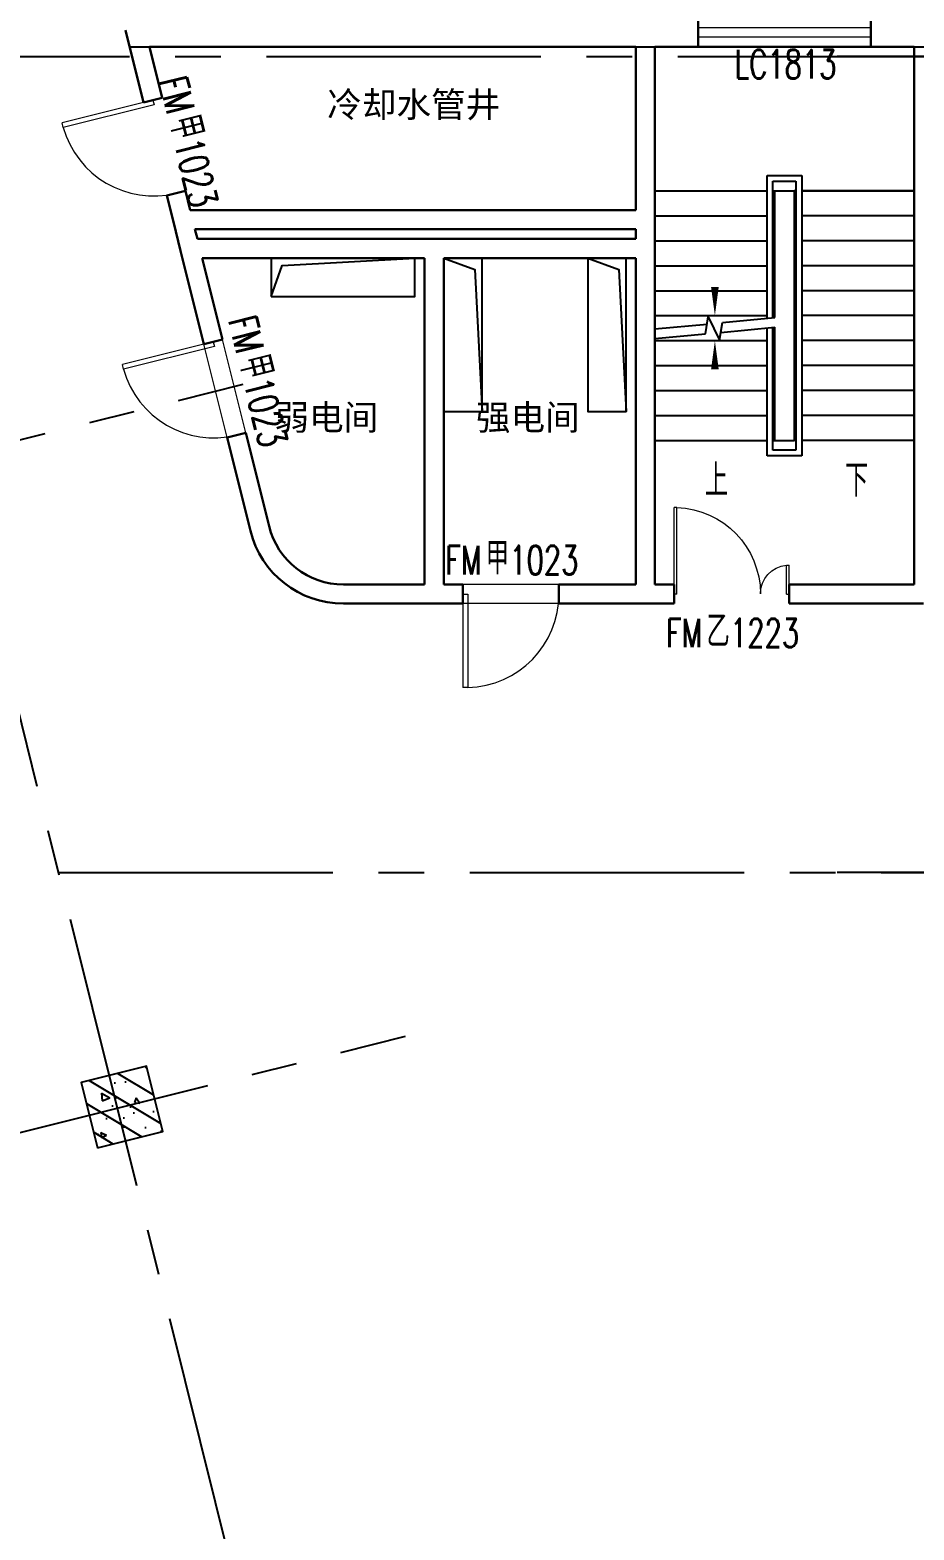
# Model space of a CAD drawing. Extents: x 138868 to 1251000, y -188972 to 132579.
# Drawn here: x 672190 to 681402, y 82828 to 98454 of the extents above; entities that cross this region are included whole.
import ezdxf
from ezdxf.enums import TextEntityAlignment as Align

# ---------------------------------------------------------------- set-up
doc = ezdxf.new("R2010")
doc.units = 0
doc.linetypes.add('CENTER2', pattern=[28.575000000000003, 19.05, -3.175, 3.175, -3.175])
doc.layers.get('0').update_dxf_attribs({"color": 8})
doc.layers.get('Defpoints').update_dxf_attribs({"color": 8})
for name, color, linetype in [('#幕墙线-平面', 8, 'Continuous'), ('#标注', 8, 'Continuous'), ('#结构边线+内凹外凸边线', 8, 'Continuous'), ('#轴线', 8, 'CENTER2'), ('A-Hole', 8, 'Continuous'), ('COLUMN', 8, 'Continuous'), ('CURTWALL', 8, 'Continuous'), ('DIM_SYMB', 8, 'Continuous'), ('STAIR', 8, 'Continuous'), ('WINDOW_TEXT', 8, 'Continuous'), ('建-填充', 8, 'Continuous')]:
    doc.layers.add(name, color=color, linetype=linetype)
for name, color, linetype, lineweight in [('DOOR_FIRE', 8, 'Continuous', 13), ('DOOR_FIRE_TEXT', 8, 'Continuous', 9), ('PUB_TEXT', 8, 'Continuous', 5), ('WALL', 8, 'Continuous', 30), ('WINDOW', 8, 'Continuous', 13)]:
    doc.layers.add(name, color=color, linetype=linetype, lineweight=lineweight)
doc.styles.add('_TCH_DIM', font='SIMPLEX', dxfattribs={"bigfont": 'GBCBIG'})
doc.styles.add('_TCH_WINDOW', font='SIMPLEX', dxfattribs={"height": 3.5, "bigfont": 'GBCBIG'})
doc.styles.add('JHZX', font='jrs.shx', dxfattribs={"width": 0.6, "bigfont": 'jhz.shx'})
doc.styles.get("Standard").update_dxf_attribs({"font": 'arial.ttf'})
doc.dimstyles.new('JZBZ-300', dxfattribs={"dimscale": 300, "dimtxt": 3, "dimasz": 1.5, "dimexe": 1, "dimexo": 1, "dimgap": 0.5, "dimtad": 1, "dimdec": 0, "dimdsep": 46, "dimtxsty": 'JHZX', "dimblk1": 'ARCHTICK', "dimblk2": 'ARCHTICK', "dimsah": 1, "dimcen": 0, "dimclrd": 1, "dimclre": 1, "dimclrt": 2, "dimadec": 1, "dimazin": 2, "dimtfac": 1, "dimtdec": 0, "dimtix": 1, "dimtmove": 0, "dimatfit": 3, "dimfxl": 1, "dimtolj": 1, "dimlwd": -1, "dimlwe": -1, "dimarcsym": 1})

# ---------------------------------------------------------------- blocks, each defined once
blk = doc.blocks.new('_FZH')
at = {"layer": '建-填充', "ltscale": 300}
h = blk.add_hatch(dxfattribs=at)
h.set_pattern_fill('钢筋混凝土', color=256, scale=0.1249999999999999, angle=-90.00000000000001)
h.set_pattern_definition([(315, (-0.5000000000000284, 0.5), (0.2209708691207961, 0.2209708691207959), []), (320, (-0.5000000000000284, 0.5), (-0.07844016872824407, -0.8965752282509413), [0.09374999999999993, -1.031249999999999]), (265, (-0.5000000000000284, 0.5), (0.9402401671250143, 0.1734391670162496), [0.07499999999999994, -0.8249999999999994]), (10.45139999999998, (-0.5065366750000067, 0.4252853999999786), (0.8617994275761914, -0.7231367271425267), [0.07967523749999997, -0.8764276399999996]), (316.1842, (-0.2500000000000284, 0.5), (-0.2068987679112728, -1.334051310782055), [0.1406249999999999, -1.546874999999999]), (6.635599999999983, (-0.2672416337500465, 0.3888290687499705), (1.217647338625552, -1.168328381935879), [0.1195128599999999, -1.314641249999999]), (261.1841999999999, (-0.2500000000000284, 0.5), (1.217648251156655, -1.168327431417034), [0.1124999999999999, -1.237499999999999]), (291, (-0.3125000000000284, 0.375), (-0.5032736133316734, -0.7461338151480765), [0.09374999999999993, -1.031249999999999]), (236, (-0.3125000000000284, 0.375), (0.9064375563085658, -0.3041441649019772), [0.07499999999999994, -0.8249999999999994]), (341.4514, (-0.3544395075000182, 0.3128222087499921), (0.4031631208874401, -1.050278285726862), [0.07967523749999997, -0.8764276399999996]), (307.5, (-0.5000000000000284, 0.5), (0.4161173172891392, -0.01519981914661343), [0, -0.8149999999999995, 0, -0.8374999999999995, 0, -0.8281249999999994]), (277.5, (-0.5000000000000284, 0.5), (0.49301463985295, -0.3288369218026856), [0, -0.4774999999999997, 0, -0.7962499999999995, 0, -0.3156249999999998]), (237.5, (-0.5000000000000284, 0.7787500000000023), (-0.02819358966797485, -0.6672780452155109), [0, -0.3124999999999999, 0, -0.9749999999999995, 0, -1.293749999999999]), (227.5, (-0.5000000000000284, 0.9037500000000023), (0.1251312279153969, -0.7289827116779823), [0, -0.4062499999999997, 0, -0.6474999999999995, 0, -0.9187499999999994])])
h.paths.add_polyline_path([(-0.5000000000000284, 0.5), (-0.5000000000000284, -0.5), (0.4999999999999716, -0.5), (0.4999999999999716, 0.5)])
at = {"layer": '#结构边线+内凹外凸边线'}
blk.add_lwpolyline([(-0.5000000000000284, -0.5), (0.4999999999999716, -0.5), (0.4999999999999716, 0.5), (-0.5000000000000284, 0.5)], close=True, dxfattribs=at)
blk = doc.blocks.new('Hole-3F')
at = {"layer": 'A-Hole'}
for points in [[(-7100.00008404837, 112799.9996750414), (-5600.00008404837, 112799.9996750414), (-5600.00008404837, 113199.9996750414), (-7100.00008404837, 113199.9996750414)], [(-5300.000084050465, 113199.9996750412), (-5300.000084050465, 111599.9996750412), (-4900.000084050465, 111599.9996750412), (-4900.000084050465, 113199.9996750412)], [(-3800.000084049068, 113199.9996750416), (-3800.000084049068, 111599.9996750416), (-3400.000084049068, 111599.9996750416), (-3400.000084049068, 113199.9996750416)]]:
    blk.add_lwpolyline(points, close=True, dxfattribs=at)
for points in [[(-7100.00008404837, 112799.9996750414), (-6982.50008404837, 113122.9996750414), (-5600.00008404837, 113199.9996750414)], [(-5300.000084050465, 113199.9996750412), (-4977.000084050465, 113082.4996750412), (-4900.000084050465, 111599.9996750412)], [(-3800.000084049068, 113199.9996750416), (-3477.000084049068, 113082.4996750416), (-3400.000084049068, 111599.9996750416)]]:
    blk.add_lwpolyline(points, dxfattribs=at)
blk = doc.blocks.new('$WINLIB2D$00000001')
for points in [[(-0.4999999999999964, 0.5000000000000142), (-0.4999999999999964, -0.4999999999999858)], [(-0.4999999999999964, 0.5000000000000142), (0.5000000000000036, 0.5000000000000142)], [(0.5000000000000036, -0.4999999999999858), (0.5000000000000036, 0.5000000000000142)], [(0.5000000000000036, 0.1666666666666714), (-0.4999999999999964, 0.1666666666666714)], [(0.5000000000000036, -0.1666666666666572), (-0.4999999999999964, -0.1666666666666572)], [(-0.4999999999999964, -0.4999999999999858), (0.5000000000000036, -0.4999999999999858)]]:
    blk.add_lwpolyline(points)
blk = doc.blocks.new('$DorLib2D$00000225')
for p, q in [((0.4750000000000032, -0.001447885298549778), (0.4750000000000032, 0.7521225008925327)), ((0.4750000000000032, 0.7521225008925327), (0.5000000000000036, 0.7521225008925363)), ((0.5000000000000036, -0.001447885298549778), (0.5000000000000036, 0.7521225008925363)), ((-0.4999999999999982, -3.552713678800501e-15), (-0.5, 0.252035990386009)), ((-0.4750000000000014, 0.252035990386009), (-0.5, 0.252035990386009)), ((-0.4749999999999996, -3.552713678800501e-15), (-0.4750000000000014, 0.252035990386009)), ((-0.4749999999999996, -3.552713678800501e-15), (-0.4999999999999947, -3.552713678800501e-15)), ((0.4750000000000032, -0.001447885298549778), (0.4999999999999929, -0.001447885298549778))]:
    blk.add_line(p, q)
for centre, radius, start, end in [((0.5046168020419071, -0.001920809357812914), 0.7546247204382253, 92.24926861260724, 179.7237749158362), ((-0.5007908120542499, 0.002572563917482285), 0.2507930763238999, 359.7898704778746, 84.09743784757413)]:
    blk.add_arc(centre, radius, start, end)
blk = doc.blocks.new('$DorLib2D$00000001')
for p, q in [((0.45, 0.9750000000000001), (0.5000000000000002, 0.9750000000000001)), ((0.45, 0), (0.45, 0.9750000000000001)), ((0.5, 0), (0.5, 0.9750000000000001)), ((0.5, 0), (0.45, 0))]:
    blk.add_line(p, q)
blk.add_arc((0.475, 0), 0.975, 91.4692835813538, 180)
blk = doc.blocks.new('*U3167')
blk.add_line((20, 4.898587196589413e-16), (0, 0))
blk.add_circle((24, 0), 4)
at = {"style": 'JHZX', "width": 0.75}
blk.add_attdef('AXES', text='', height=4, dxfattribs=at).set_placement((23.99999999999997, 0), align=Align.MIDDLE_CENTER)
blk = doc.blocks.new('_ARCHTICK')
at = {"color": 0, "linetype": 'ByBlock', "const_width": 0.15}
blk.add_lwpolyline([(-0.5, -0.5), (0.5, 0.5)], dxfattribs=at)
blk = doc.blocks.new('*D3303')
at = {"layer": '#标注', "ltscale": 300, "transparency": 16777216}
for p, q in [((619690.8966844854, 99692.36909648812), (618493.7441984474, 101943.8854600347)), ((772030.3676290057, 79636.49725693118), (773769.463448728, 81501.44919732271))]:
    blk.add_line(p, q, dxfattribs=at)
blk.add_arc((681801.9844985382, -17121.59754685307), 134550.0001244253, 46.99999999366518, 117.9999999999996, dxfattribs=at)
at = {"layer": 'Defpoints', "color": 0, "ltscale": 300, "transparency": 16777216}
for p in [(726346.5674255104, 109840.9271025289), (619831.7381533211, 99427.48481863046), (771825.7681209628, 79417.09114646805), (681801.9844985382, -17121.59754685307)]:
    blk.add_point(p, dxfattribs=at)
at = {"layer": '#标注', "ltscale": 300, "transparency": 16777216, "xscale": 450, "yscale": 450, "zscale": 450}
for p, rotation in [((618634.5856672832, 101679.001182177), 207.9999999999996), ((773564.8639406849, 81282.0430868596), 316.9999999936652)]:
    blk.add_blockref('_ARCHTICK', p, dxfattribs=dict(at, rotation=rotation))
at = {"layer": '#标注', "ltscale": 300, "transparency": 16777216, "insert": (699442.5994007268, 116872.1755902029), "char_height": 900, "attachment_point": 5, "rotation": 352.4999999968324, "style": 'JHZX'}
blk.add_mtext('\\A1;71°', dxfattribs=at)
blk = doc.blocks.new('*D3310')
at = {"layer": '#标注', "ltscale": 300, "transparency": 16777216}
for p, q in [((681801.9844985387, 115178.4025755829), (681801.9844985388, 116528.4025775726)), ((649795.7176810806, 111248.52715826), (649469.1231215396, 112558.4263906632))]:
    blk.add_line(p, q, dxfattribs=at)
blk.add_arc((681801.9844985381, -17121.59754685318), 133350.0001244258, 89.99999999999972, 104.0000000000007, dxfattribs=at)
at = {"layer": 'Defpoints', "color": 0, "ltscale": 300, "transparency": 16777216}
for p in [(670952.805221456, 115786.332397895), (681801.9844985387, 114878.402575583), (649868.2942497605, 110957.4384403773), (681801.9844985381, -17121.59754685318)]:
    blk.add_point(p, dxfattribs=at)
at = {"layer": '#标注', "ltscale": 300, "transparency": 16777216, "xscale": 450, "yscale": 450, "zscale": 450}
for p, rotation in [((681801.9844985388, 116228.4025775726), 359.9999999999997), ((649541.6996902196, 112267.3376727804), 194.0000000000007)]:
    blk.add_blockref('_ARCHTICK', p, dxfattribs=dict(at, rotation=rotation))
at = {"layer": '#标注', "ltscale": 300, "transparency": 16777216, "insert": (665477.5859342545, 115829.9595890002), "char_height": 900, "attachment_point": 5, "rotation": 7.000000000000215, "style": 'JHZX'}
blk.add_mtext('\\A1;14°', dxfattribs=at)
blk = doc.blocks.new('*D3311')
at = {"layer": '#标注', "ltscale": 300, "transparency": 16777216}
for p, q in [((649795.7176810806, 111248.52715826), (649469.1231215396, 112558.4263906634)), ((619690.8966844853, 99692.36909648807), (619057.1100737902, 100884.3483486046))]:
    blk.add_line(p, q, dxfattribs=at)
blk.add_arc((681801.9844985381, -17121.59754685304), 133350.0001244259, 104.0000000000007, 117.9999999999996, dxfattribs=at)
at = {"layer": 'Defpoints', "color": 0, "ltscale": 300, "transparency": 16777216}
for p in [(649868.2942497605, 110957.4384403772), (639121.7338599212, 109213.7448503133), (619831.738153321, 99427.48481863036), (681801.9844985381, -17121.59754685304)]:
    blk.add_point(p, dxfattribs=at)
at = {"layer": '#标注', "ltscale": 300, "transparency": 16777216, "xscale": 450, "yscale": 450, "zscale": 450}
for p, rotation in [((649541.6996902195, 112267.3376727806), 14.00000000000064), ((619197.9515426259, 100619.4640707469), 207.9999999999996)]:
    blk.add_blockref('_ARCHTICK', p, dxfattribs=dict(at, rotation=rotation))
at = {"layer": '#标注', "ltscale": 300, "transparency": 16777216, "insert": (633798.5976123547, 107931.5006986087), "char_height": 900, "attachment_point": 5, "rotation": 21.00000000000008, "style": 'JHZX'}
blk.add_mtext('\\A1;14°', dxfattribs=at)

msp = doc.modelspace()

# ---------------------------------------------------------------- linework, layer by layer
at = {"layer": '#幕墙线-平面', "ltscale": 500}
msp.add_lwpolyline([(761785.7021367899, 80236.5293820416, 0.2860734634963688), (629644.3737756824, 97576.19508340204, 0.4324632496480859), (625892.3873621356, 86538.02304446994), (640625.2731387625, 58829.49485344224, 0.3897332674103929), (650836.5475836173, 55230.53932774154, -0.2739152575343032), (730366.7564053333, 44807.01384322852, 0.3893999561442285), (741154.2845651149, 45646.18442381307), (762558.2004719381, 68599.07411428931, 0.4327152502695922)], format="xyb", close=True, dxfattribs=at)
at = {"layer": '#幕墙线-平面'}
msp.add_lwpolyline([(761595.2647135956, 80004.72431771568, 0.2860734634963688), (629768.5585628725, 97303.10510073969, 0.432463249648085), (626157.271639935, 86678.86451341532), (640890.1574166203, 58970.33632227796, 0.3897332674103919), (650718.5090697638, 55506.34162876027, -0.2739152575343032), (730551.8826010458, 45043.08224785113, 0.3893999561442295), (740934.8784545397, 45850.78393173584), (762338.7943614523, 68803.67362230801, 0.4327152502695888), (761595.2647205242, 80004.72431202367)], format="xyb", dxfattribs=at)
at = {"layer": '#轴线', "ltscale": 150}
for p, q in [((679523.3511998034, 61461.40198159689), (667620.793932477, 109199.9517297031)), ((670368.7748305725, 98178.40233790182), (693235.1942601695, 98178.40233790182)), ((623828.9768452584, 82152.32192952588), (674411.2706890893, 94763.9042328361)), ((672488.0628547398, 89678.40233790182), (691737.7568218601, 89678.40233790182)), ((625522.4301144555, 75360.2518455938), (676104.7239582869, 87971.83414890448))]:
    msp.add_line(p, q, dxfattribs=at)
msp.add_arc((681801.9845202183, -17121.59760284243), 124899.9999998406, 45.62366798156813, 118.9562780656252, dxfattribs=at)
at = {"layer": 'CURTWALL'}
msp.add_lwpolyline([(627737.8805416012, 96357.75140379427, -0.2908992325011202), (761595.2648710769, 80004.72431165114, -0.4327152502716877), (762338.7945111117, 68803.6736218388), (740934.8786046377, 45850.78393173695, -0.3893999561661724), (730551.8827509871, 45043.08224797505, 0.2739152575397938), (650718.5092216709, 55506.34162953566, -0.3897332673818215), (640890.1575669281, 58970.33632188418), (626157.271790033, 86678.86451341637, -0.432463249619753), (629768.5587127474, 97303.10510063928, -0.08556401828085222), (671084.7853147958, 108120.6941065352)], format="xyb", dxfattribs=at)
msp.add_lwpolyline([(673229.5609141625, 98278.39937754237), (690374.408921825, 98278.40216631693)], dxfattribs=at)
at = {"layer": 'DIM_SYMB', "elevation": -1682.692307692308}
for points in [[(680776.9844613208, 94048.40204011119, 0, 0, 0), (680776.9844613213, 97528.40204011119, 0, 0, 0), (679326.9844613213, 97528.40204011131, 0, 0, 0), (679326.9844613208, 95478.40204011131, 0, 80.00000000000001, 0), (679326.9844613208, 95778.40204011131, 0, 0, 0)], [(679326.9844613208, 94048.40204011131, 0, 0, 0), (679326.9844613208, 95218.40204011131, 0, 80.00000000000001, 0), (679326.9844613208, 94918.40204011131, 0, 0, 0)]]:
    msp.add_lwpolyline(points, format="xyseb", dxfattribs=at)
at = {"layer": 'DOOR_FIRE'}
for p, q in [((674243.7922290312, 94210.5390266928), (674001.8703334313, 95180.8347529688)), ((674437.8513742862, 94258.92340581276), (674195.9294786863, 95229.21913208877)), ((677701.9844607278, 92678.40204010956), (676701.9844607278, 92678.40204010945)), ((677701.9844607278, 92478.40204010956), (676701.9844607278, 92478.40204010945))]:
    msp.add_line(p, q, dxfattribs=at)
at = {"layer": 'STAIR'}
for p, q in [((681401.9844613213, 98278.40204011108), (678701.9844613213, 98278.40204011131)), ((678701.9844613213, 98278.40204011131), (678701.984461321, 96778.40204011131)), ((681401.984461321, 96778.40204011108), (681401.9844613213, 98278.40204011108)), ((679871.9844613213, 95450.07308994594), (679871.9844613201, 96938.40204012522)), ((679871.9844613201, 96938.40204012522), (680231.9844613201, 96938.40204012516)), ((680231.9844613201, 96938.40204012516), (680231.9844613199, 94018.40204012516)), ((678701.9844613199, 95339.62347241747), (678701.9844613208, 96778.40204011131)), ((678701.9844613208, 96778.40204011131), (679871.9844613213, 96778.40204011352)), ((678701.984461321, 96778.40204011131), (679871.9844613215, 96778.40204010968)), ((679931.9844613189, 95455.73717289668), (679931.9844613201, 96878.40204009978)), ((679931.9844613201, 96878.40204009978), (680171.9844613229, 96878.40204009978)), ((679931.9844613189, 96778.40204011352), (679951.9844613208, 96778.40204011131)), ((679931.9844613192, 96778.40204010968), (680171.9844613217, 96778.40204010624)), ((679951.9844613229, 95457.62520054745), (679951.9844613208, 96778.40204011131)), ((680151.984461321, 96778.40204011119), (680151.9844613208, 94178.40204011119)), ((680171.9844613215, 96778.40204010817), (680151.984461321, 96778.40204011119)), ((680171.9844613229, 96878.40204009978), (680171.9844613227, 94078.40204009978)), ((681401.984461321, 96778.40204011108), (680231.9844613213, 96778.40204010817)), ((680231.9844613213, 96778.4020401063), (681401.984461321, 96778.40204011108)), ((681401.984461321, 96778.40204011108), (681401.9844613208, 94178.40204011108)), ((678701.9844613208, 96518.40204011131), (679871.9844613213, 96518.40204011352)), ((679931.9844613189, 96518.40204011352), (679951.9844613208, 96518.40204011131)), ((680171.9844613215, 96518.40204010817), (680151.984461321, 96518.40204011119)), ((681401.984461321, 96518.40204011108), (680231.9844613213, 96518.40204010817)), ((678701.9844613208, 96258.40204011131), (679871.9844613213, 96258.40204011352)), ((679931.9844613189, 96258.40204011352), (679951.9844613208, 96258.40204011131)), ((680171.9844613215, 96258.40204011422), (680151.984461321, 96258.40204011119)), ((681401.984461321, 96258.40204011108), (680231.9844613213, 96258.40204011422)), ((678701.9844613208, 95998.40204011131), (679871.9844613213, 95998.40204010747)), ((679931.9844613189, 95998.40204010747), (679951.9844613208, 95998.40204011131)), ((680171.9844613215, 95998.40204011422), (680151.984461321, 95998.40204011119)), ((681401.984461321, 95998.40204011108), (680231.9844613213, 95998.40204011422)), ((678701.9844613208, 95738.40204011131), (679871.9844613213, 95738.40204011352)), ((679931.9844613189, 95738.40204011352), (679951.9844613208, 95738.40204011131)), ((680171.9844613215, 95738.40204010817), (680151.984461321, 95738.40204011119)), ((681401.984461321, 95738.40204011108), (680231.9844613213, 95738.40204010817)), ((678701.9844613208, 95478.40204011131), (679871.9844613213, 95478.40204011352)), ((679931.9844613189, 95478.40204011352), (679951.9844613208, 95478.40204011131)), ((680171.9844613215, 95478.40204011422), (680151.9844613208, 95478.40204011119)), ((681401.9844613208, 95478.40204011108), (680231.9844613213, 95478.40204011422)), ((678701.9844613199, 95339.62347241043), (679246.1836217977, 95390.99662552116)), ((679228.905657382, 95288.92096905835), (679258.6844970754, 95464.84994642169)), ((679258.6844970754, 95464.84994642169), (679374.0258289163, 95221.86307482893)), ((679374.0258289163, 95221.86307482893), (679405.1952743784, 95406.0075453606)), ((679387.9173099627, 95303.93188889773), (679951.9844613229, 95357.18060781597)), ((679405.1952743784, 95406.0075453606), (679951.9844613229, 95457.62520055316)), ((679871.9844613199, 94018.40204012522), (679871.984461321, 95349.62849720987)), ((679931.9844613199, 94078.40204009978), (679931.9844613187, 95355.29258016037)), ((679951.9844613208, 94178.40204011131), (679951.9844613229, 95357.18060781102)), ((678701.9844613199, 95239.17887967365), (679228.905657382, 95288.92096905835)), ((678701.9844613208, 94178.40204011131), (678701.9844613201, 95239.17887967027)), ((678701.9844613208, 95218.40204011131), (679871.9844613213, 95218.40204010747)), ((679931.9844613187, 95218.40204010747), (679951.9844613208, 95218.40204011131)), ((680171.9844613215, 95218.40204011422), (680151.9844613208, 95218.40204011119)), ((681401.9844613208, 95218.40204011108), (680231.9844613213, 95218.40204011422)), ((678701.9844613208, 94958.40204011131), (679871.9844613213, 94958.40204010747)), ((679931.9844613187, 94958.40204010747), (679951.9844613208, 94958.40204011131)), ((680171.9844613215, 94958.40204010817), (680151.9844613208, 94958.40204011119)), ((681401.9844613208, 94958.40204011108), (680231.9844613213, 94958.40204010817)), ((678701.9844613208, 94698.40204011131), (679871.9844613213, 94698.40204011352)), ((679931.9844613187, 94698.40204011352), (679951.9844613208, 94698.40204011131)), ((680171.9844613215, 94698.40204011422), (680151.9844613208, 94698.40204011119)), ((681401.9844613208, 94698.40204011108), (680231.9844613213, 94698.40204011422)), ((678701.9844613208, 94438.40204011131), (679871.9844613213, 94438.40204011352)), ((679931.9844613187, 94438.40204011352), (679951.9844613208, 94438.40204011131)), ((680171.9844613215, 94438.40204011422), (680151.9844613208, 94438.40204011119)), ((681401.9844613208, 94438.40204011108), (680231.9844613213, 94438.40204011422)), ((678701.9844613208, 94178.40204011131), (679871.9844613213, 94178.40204010747)), ((679931.9844613187, 94178.40204010747), (679951.9844613208, 94178.40204011131)), ((680171.9844613227, 94078.40204009978), (679931.9844613199, 94078.40204009978)), ((679951.9844613208, 94178.40204011131), (680151.9844613208, 94178.40204011119)), ((680171.9844613215, 94178.40204010817), (680151.9844613208, 94178.40204011119)), ((681401.9844613208, 94178.40204011108), (680231.9844613213, 94178.40204010817)), ((680231.9844613199, 94018.40204012516), (679871.9844613199, 94018.40204012522))]:
    msp.add_line(p, q, dxfattribs=at)
at = {"layer": 'WALL'}
for p, q in [((673185.7262577952, 98454.20985054865), (673373.693749758, 97700.31341765536)), ((679151.981949463, 98278.40204011364), (679151.9819494633, 98578.40204011009)), ((680951.981949463, 98578.40204011038), (680951.9819494633, 98278.40204011387)), ((673567.7528950113, 97748.69779677491), (673435.6827939271, 98278.40204010921)), ((678501.9844613308, 98278.40204010997), (673435.6827939271, 98278.40204010921)), ((678501.9844613308, 98278.40204010997), (678501.9844613315, 96578.40204011084)), ((678701.984461331, 98278.40204011154), (678701.9844613306, 96478.4020401098)), ((678701.984461331, 98278.40204011154), (679151.981949463, 98278.40204011364)), ((680951.9819494633, 98278.40204011387), (681401.9844613199, 98278.40204011189)), ((681401.9844613199, 98278.40204011189), (681401.984461321, 92678.40204010997)), ((673373.693749758, 97700.31341765536), (673567.7528950113, 97748.69779677491)), ((673809.6747906087, 96778.4020705084), (673615.6156453551, 96730.01769138878)), ((673615.6156453551, 96730.01769138878), (673684.3822634814, 96454.20985054958)), ((673859.5403987602, 96578.40204011014), (673809.6747906087, 96778.4020705084)), ((678501.9844613315, 96578.40204011084), (673859.5403987602, 96578.40204011014)), ((673759.1806643363, 96154.20985054149), (673684.3822634814, 96454.20985054964)), ((678701.9844613306, 96478.4020401098), (678701.9844613306, 96178.4020401098)), ((678501.9844613269, 96378.40204010875), (673909.4059993331, 96378.40204010805)), ((673934.3387996175, 96278.40204010805), (673909.4059993331, 96378.40204010805)), ((676401.9844613217, 96278.40204010945), (673934.3387996175, 96278.40204010805)), ((678501.9844613269, 96278.40204011148), (676401.9844613217, 96278.40204010945)), ((678501.9844613269, 96378.40204010875), (678501.9844613269, 96278.40204011148)), ((673759.1806643363, 96154.20985054143), (674001.8703334292, 95180.8347529698)), ((678701.9844613306, 96178.4020401098), (678701.9844613313, 92678.40204010956)), ((674195.9294786847, 95229.21913208975), (673984.2044001806, 96078.40204010822)), ((676301.9844613222, 96078.40204010863), (673984.2044001806, 96078.40204010822)), ((676301.9844613222, 96078.40204010863), (676301.9844613231, 92678.4020401144)), ((678501.9844613306, 96078.4020401088), (676501.9844613201, 96078.40204010851)), ((676501.9844613201, 96078.40204010851), (676501.984461321, 92678.40204010945)), ((678501.9844613306, 96078.4020401088), (678501.9844613315, 92678.4020401098)), ((674001.8703334292, 95180.8347529698), (674195.9294786847, 95229.21913208975)), ((674437.8513742844, 94258.92340581404), (674243.7922290287, 94210.53902669396)), ((674680.7115300323, 93284.86452362925), (674437.8513742844, 94258.92340581404)), ((674243.7922290287, 94210.53902669396), (674486.6523847771, 93236.48014450929)), ((676301.9844613231, 92678.4020401144), (675456.9481110526, 92678.40204010945)), ((676701.9844607324, 92678.40204010991), (676501.984461321, 92678.40204010945)), ((676701.9844607324, 92478.40204010956), (676701.9844607324, 92678.40204010991)), ((678501.9844613315, 92678.4020401098), (677701.9844607229, 92678.40204011009)), ((677701.9844607229, 92678.40204011009), (677701.9844607229, 92478.40204010974)), ((678901.9844613522, 92678.40204011131), (678701.9844613313, 92678.40204010956)), ((678901.9844613522, 92478.40204010933), (678901.9844613522, 92678.40204011131)), ((681401.984461321, 92678.40204010997), (680101.9844613427, 92678.40204011154)), ((680101.9844613427, 92678.40204011154), (680101.9844613427, 92478.4020401095)), ((676401.9844613224, 92478.40204010939), (675456.9481110529, 92478.40204010945)), ((676401.9844613224, 92478.40204010939), (676701.9844607324, 92478.40204010956)), ((677701.9844607229, 92478.40204010974), (678601.9844613236, 92478.40204010974)), ((678601.9844613236, 92478.40204010974), (678901.9844613522, 92478.40204010933)), ((680101.9844613427, 92478.4020401095), (681501.9844613201, 92478.4020401102))]:
    msp.add_line(p, q, dxfattribs=at)
for centre, radius in [((675456.9481110526, 93478.40204010898), 999.9999999995177), ((675456.9481110526, 93478.40204010892), 799.9999999994701)]:
    msp.add_arc(centre, radius, 193.9999999988897, 270, dxfattribs=at)

# ---------------------------------------------------------------- block references
at = {"layer": '#标注', "xscale": 300, "yscale": 300}
for p, values in [((680601.9845453713, 98178.4023379233), {'AXES': 'RD'}), ((680601.9845453713, 89678.40233792335), {'AXES': 'RC'})]:
    msp.add_blockref('*U3167', p, dxfattribs=at).add_auto_attribs(values)
at = {"layer": 'A-Hole'}
msp.add_blockref('Hole-3F', (681801.9845453706, -17121.59763493272), dxfattribs=at)
at = {"layer": 'COLUMN', "xscale": 699.9999999998191, "yscale": 699.9999999998191, "zscale": 699.9999999998191, "rotation": 14.00000000000213}
msp.add_blockref('_FZH', (673148.8397023827, 87234.84943074419), dxfattribs=at)
at = {"layer": 'DOOR_FIRE', "zscale": 200}
for name, p, xscale, yscale, rotation in [('$DorLib2D$00000001', (673591.6842701854, 97239.3577440817), 1000, 1000, 104.0000000000005), ('$DorLib2D$00000001', (674219.8608538588, 94719.87907939078), 1000, 1000, 104.0000000000016), ('$DorLib2D$00000225', (679501.984461349, 92578.40204010991), -1200, 1200, 9.152980773316393e-12), ('$DorLib2D$00000001', (677201.9844607278, 92578.4020401095), 1000, 1000, 180.0000000000091)]:
    msp.add_blockref(name, p, dxfattribs=dict(at, xscale=xscale, yscale=yscale, rotation=rotation))
at = {"layer": 'WINDOW'}
ref = msp.add_blockref('$WINLIB2D$00000001', (680051.981949463, 98428.40204011003), dxfattribs=dict(at, xscale=1800, yscale=300, zscale=-1800))
ref.add_attrib('A', 'LC1813', (679531.9819494633, 97949.75422269298), dxfattribs={"layer": 'WINDOW_TEXT', "height": 297.5, "style": '_TCH_WINDOW', "width": 0.7058823529411765})

# ---------------------------------------------------------------- texts
at = {"layer": 'DOOR_FIRE_TEXT', "style": '_TCH_WINDOW', "width": 0.7058823529411765}
for s, rotation, p in [('FM', 284.0000000000006, (673528.2617779977, 97927.32228191808)), ('1023', 284.0000000000006, (673689.3199931746, 97281.35306329728)), ('FM', 284.0000000000016, (674253.4679343347, 95432.03580679587)), ('1023', 284.0000000000016, (674414.5261495116, 94786.06658817508))]:
    msp.add_text(s, height=297.5, rotation=rotation, dxfattribs=at).set_placement(p)
at = {"layer": 'DOOR_FIRE_TEXT', "style": '_TCH_WINDOW'}
for rotation, p in [(284.0000000000006, (673629.8689741497, 97519.79807688214)), (284.0000000000016, (674355.0751304866, 95024.51160175994))]:
    msp.add_text('甲', height=337.5886524822695, rotation=rotation, dxfattribs=at).set_placement(p)
at = {"layer": 'DOOR_FIRE_TEXT', "style": '_TCH_WINDOW', "width": 0.7058823529411765}
for s, p in [('FM', (676519.1121203024, 92783.29717709107)), ('1023', (677184.8568011534, 92783.29717709118)), ('FM', (678819.1121209243, 92023.50693521439)), ('1223', (679484.8568017753, 92023.50693521451))]:
    msp.add_text(s, height=297.5, dxfattribs=at).set_placement(p)
at = {"layer": 'DOOR_FIRE_TEXT', "style": '_TCH_WINDOW'}
for s, p in [('甲', (676939.1121203024, 92783.29717709112)), ('乙', (679239.1121209243, 92023.50693521445))]:
    msp.add_text(s, height=337.5886524822695, dxfattribs=at).set_placement(p)
at = {"layer": 'PUB_TEXT'}
for s, p in [('冷却水管井', (675287.3577941938, 97545.82331702433)), ('弱电间', (674737.491669642, 94286.69879040413)), ('强电间', (676836.4847724505, 94286.69879040413))]:
    msp.add_text(s, height=264.3459915611814, dxfattribs=at).set_placement(p)
at = {"layer": 'PUB_TEXT', "style": '_TCH_DIM'}
for s, p in [('上', (679222.7291421718, 93593.40204011131)), ('下', (680682.0376528101, 93593.40204011119))]:
    msp.add_text(s, height=337.5886524822695, dxfattribs=at).set_placement(p)

# ---------------------------------------------------------------- dimensions: what is measured, and where the dimension line sits
at = {"layer": '#标注', "ltscale": 300}
for base, center, p1, p2, picture, middle in [((726346.5674255104, 109840.9271025289), (681801.9844985381, -17121.59754685307), (771825.7681209627, 79417.09114646801), (619831.738153321, 99427.48481863044), '*D3303', (699442.599400727, 116872.175590203)), ((670952.805221456, 115786.332397895), (681801.9844985381, -17121.59754685318), (681801.9844985388, 114878.402575583), (649868.2942497605, 110957.4384403772), '*D3310', (665477.5859342543, 115829.9595890002)), ((639121.7338599212, 109213.7448503133), (681801.9844985378, -17121.59754685307), (649868.2942497605, 110957.4384403772), (619831.738153321, 99427.48481863039), '*D3311', (633798.5976123547, 107931.5006986087))]:
    dim = msp.add_angular_dim_3p(base=base, center=center, p1=p1, p2=p2, dimstyle='JZBZ-300', override={"dimclrd": 256, "dimclre": 256, "dimclrt": 256}, dxfattribs=at)
    dim.commit()
    dim.dimension.update_dxf_attribs({"geometry": picture, "text_midpoint": middle})

doc.saveas('drawing.dxf')
